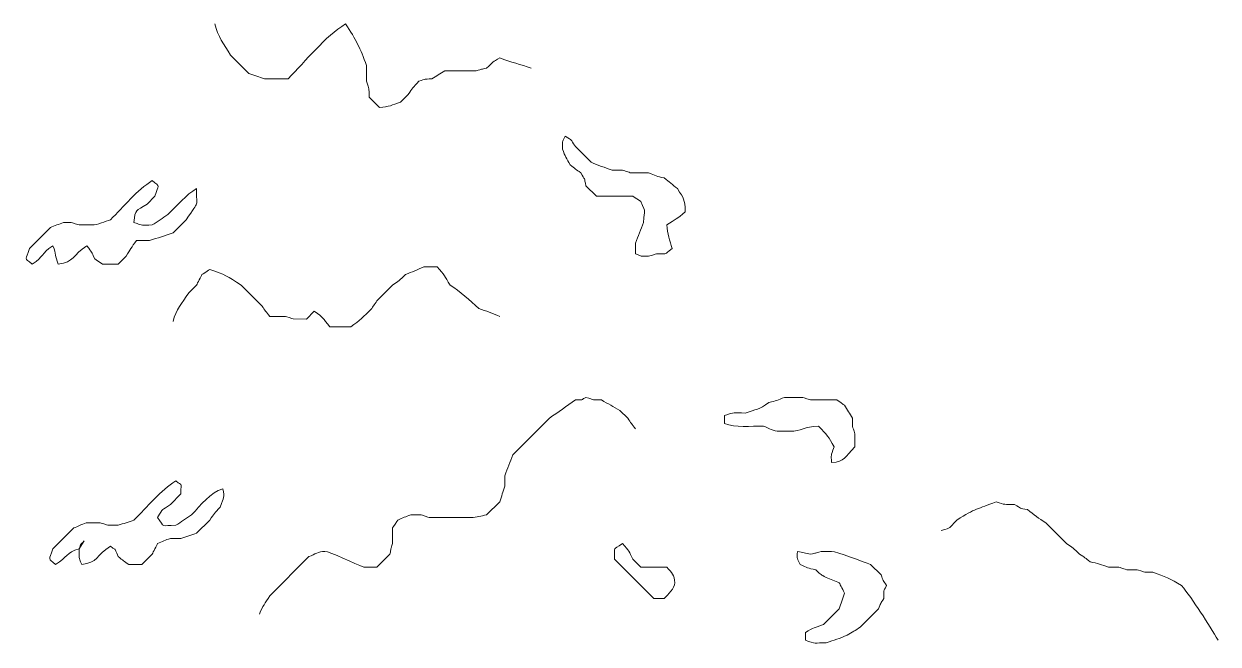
# Model space of a CAD drawing. Header units: millimetres. Extents: x -6423 to -1759, y 6 to 2012.
# Drawn here: x -6400.9 to -6220.2, y 785.6 to 879.4 of the extents above; entities that cross this region are included whole.
import ezdxf

# ---------------------------------------------------------------- set-up
doc = ezdxf.new("R2010")
doc.units = ezdxf.units.MM
doc.header["$MEASUREMENT"] = 0
doc.layers.add('layer 1', color=7, linetype='Continuous')

msp = doc.modelspace()

# ---------------------------------------------------------------- linework, layer by layer
at = {"layer": 'layer 1', "color": 177, "lineweight": 9}
for points, knots in [([(-6371.9832, 879.4456), (-6371.5748, 877.506), (-6370.6209, 876.3875), (-6369.6113, 874.7016), (-6369.6113, 874.7016), (-6369.6113, 874.7016), (-6366.844, 871.9349), (-6366.844, 871.9349), (-6366.844, 871.9349), (-6366.0527, 871.6607), (-6365.2638, 871.4178), (-6364.4723, 871.1441), (-6364.4723, 871.1441), (-6364.4723, 871.1441), (-6360.9143, 871.1441), (-6360.9143, 871.1441), (-6360.9143, 871.1441), (-6358.2108, 873.8476), (-6355.3603, 877.5224), (-6352.2176, 879.4453), (-6352.2176, 879.4453), (-6350.6506, 877.0491), (-6349.9764, 875.7819), (-6349.0551, 873.1212), (-6349.0551, 873.1212), (-6349.0551, 873.1212), (-6349.0551, 870.7492), (-6349.0551, 870.7492), (-6349.0551, 870.7492), (-6348.6024, 869.3528), (-6348.6933, 869.931), (-6348.6598, 868.3772), (-6348.6598, 868.3772), (-6348.6598, 868.3772), (-6347.0786, 866.7954), (-6347.0786, 866.7954), (-6347.0786, 866.7954), (-6345.6184, 866.9075), (-6345.2089, 867.139), (-6343.9161, 867.5861), (-6343.9161, 867.5861), (-6343.9161, 867.5861), (-6342.7306, 868.7716), (-6342.7306, 868.7716), (-6342.7306, 868.7716), (-6342.0865, 869.7356), (-6342.0042, 869.8231), (-6341.1489, 870.7492), (-6341.1489, 870.7492), (-6339.9884, 871.1333), (-6340.4217, 871.0479), (-6339.1724, 871.1436), (-6339.1724, 871.1436), (-6338.486, 871.5486), (-6337.8796, 871.9204), (-6337.1956, 872.3299), (-6337.1956, 872.3299), (-6337.1956, 872.3299), (-6332.4516, 872.3296), (-6332.4516, 872.3296), (-6332.4516, 872.3296), (-6331.4805, 872.6795), (-6331.7748, 872.5503), (-6330.8709, 872.7256), (-6330.8709, 872.7256), (-6329.8666, 873.7295), (-6329.9855, 873.639), (-6328.8936, 874.3066), (-6328.8936, 874.3066), (-6327.1914, 873.624), (-6325.7024, 873.3276), (-6324.1499, 872.7251)], [0, 0, 0, 0, 0.05263158, 0.05263158, 0.05263158, 0.05263158, 0.10526316, 0.10526316, 0.10526316, 0.10526316, 0.15789474, 0.15789474, 0.15789474, 0.15789474, 0.21052632, 0.21052632, 0.21052632, 0.21052632, 0.26315789, 0.26315789, 0.26315789, 0.26315789, 0.31578947, 0.31578947, 0.31578947, 0.31578947, 0.36842105, 0.36842105, 0.36842105, 0.36842105, 0.42105263, 0.42105263, 0.42105263, 0.42105263, 0.47368421, 0.47368421, 0.47368421, 0.47368421, 0.52631579, 0.52631579, 0.52631579, 0.52631579, 0.57894737, 0.57894737, 0.57894737, 0.57894737, 0.63157895, 0.63157895, 0.63157895, 0.63157895, 0.68421053, 0.68421053, 0.68421053, 0.68421053, 0.73684211, 0.73684211, 0.73684211, 0.73684211, 0.78947368, 0.78947368, 0.78947368, 0.78947368, 0.84210526, 0.84210526, 0.84210526, 0.84210526, 0.89473684, 0.89473684, 0.89473684, 0.89473684, 1, 1, 1, 1]), ([(-6302.0128, 854.541), (-6302.7447, 855.1316), (-6303.2583, 855.5289), (-6303.989, 856.1217), (-6303.989, 856.1217), (-6305.1702, 856.3706), (-6305.281, 856.4795), (-6306.3615, 856.9127), (-6306.3615, 856.9127), (-6306.3615, 856.9127), (-6309.1287, 856.9124), (-6309.1287, 856.9124), (-6309.1287, 856.9124), (-6309.1522, 856.924), (-6310.248, 857.2842), (-6310.3142, 857.3082), (-6310.3142, 857.3082), (-6310.3142, 857.3082), (-6311.8957, 857.3079), (-6311.8957, 857.3079), (-6311.8957, 857.3079), (-6313.0227, 857.6982), (-6313.9561, 858.052), (-6315.0579, 858.4942), (-6315.0579, 858.4942), (-6315.0579, 858.4942), (-6317.4299, 860.8662), (-6317.4299, 860.8662), (-6317.4299, 860.8662), (-6318.3436, 862.2325), (-6317.6849, 861.5678), (-6319.0115, 862.4477), (-6319.0115, 862.4477), (-6319.5124, 861.1844), (-6319.3716, 862.0696), (-6319.4064, 860.4702), (-6319.4064, 860.4702), (-6318.9809, 859.4094), (-6318.8148, 859.0904), (-6318.2204, 858.0989), (-6318.2204, 858.0989), (-6317.5098, 857.5365), (-6317.3619, 857.3963), (-6316.6395, 856.9124), (-6316.6395, 856.9124), (-6315.9381, 855.7235), (-6316.124, 856.2408), (-6315.8484, 854.9359), (-6315.8484, 854.9359), (-6315.8484, 854.9359), (-6314.2675, 853.3552), (-6314.2675, 853.3552), (-6314.2675, 853.3552), (-6314.2675, 853.3552), (-6308.7332, 853.3544), (-6308.7332, 853.3544), (-6308.7332, 853.3544), (-6308.6866, 853.3296), (-6307.6147, 852.6074), (-6307.547, 852.5639), (-6307.547, 852.5639), (-6306.6415, 850.5207), (-6307.0333, 851.5564), (-6307.1523, 849.4017), (-6307.1523, 849.4017), (-6307.5417, 848.2748), (-6307.8958, 847.3416), (-6308.3377, 846.2387), (-6308.3377, 846.2387), (-6308.3377, 846.2387), (-6308.3377, 844.658), (-6308.3377, 844.658), (-6308.3377, 844.658), (-6307.0758, 844.157), (-6307.9607, 844.2978), (-6306.3612, 844.263), (-6306.3612, 844.263), (-6306.337, 844.2738), (-6305.2412, 844.6343), (-6305.175, 844.6582), (-6305.175, 844.6582), (-6303.0524, 844.7047), (-6304.3244, 844.365), (-6302.8032, 845.449), (-6302.8032, 845.449), (-6303.1848, 846.6226), (-6303.4938, 847.7037), (-6303.5943, 849.0065), (-6303.5943, 849.0065), (-6302.3764, 849.9006), (-6302.0468, 849.8832), (-6300.8268, 850.9827), (-6300.8268, 850.9827), (-6300.8729, 853.0789), (-6301.0016, 852.8273), (-6302.0128, 854.541)], [0, 0, 0, 0, 0.04, 0.04, 0.04, 0.04, 0.08, 0.08, 0.08, 0.08, 0.12, 0.12, 0.12, 0.12, 0.16, 0.16, 0.16, 0.16, 0.2, 0.2, 0.2, 0.2, 0.24, 0.24, 0.24, 0.24, 0.28, 0.28, 0.28, 0.28, 0.32, 0.32, 0.32, 0.32, 0.36, 0.36, 0.36, 0.36, 0.4, 0.4, 0.4, 0.4, 0.44, 0.44, 0.44, 0.44, 0.48, 0.48, 0.48, 0.48, 0.52, 0.52, 0.52, 0.52, 0.56, 0.56, 0.56, 0.56, 0.6, 0.6, 0.6, 0.6, 0.64, 0.64, 0.64, 0.64, 0.68, 0.68, 0.68, 0.68, 0.72, 0.72, 0.72, 0.72, 0.76, 0.76, 0.76, 0.76, 0.8, 0.8, 0.8, 0.8, 0.84, 0.84, 0.84, 0.84, 0.88, 0.88, 0.88, 0.88, 0.92, 0.92, 0.92, 0.92, 1, 1, 1, 1]), ([(-6374.751, 854.5407), (-6376.3776, 853.5451), (-6377.6591, 852.0279), (-6379.099, 850.5874), (-6379.099, 850.5874), (-6379.9, 850.0643), (-6380.6702, 849.5306), (-6381.4707, 849.0065), (-6381.4707, 849.0065), (-6383.1411, 849.0065), (-6382.7875, 848.8388), (-6384.2382, 849.402), (-6384.2382, 849.402), (-6384.0344, 851.4668), (-6383.9809, 851.0069), (-6382.2612, 852.1687), (-6382.2612, 852.1687), (-6382.2612, 852.1687), (-6381.0755, 853.3552), (-6381.0755, 853.3552), (-6381.0755, 853.3552), (-6380.4727, 855.2152), (-6380.2307, 854.6615), (-6381.4707, 855.727), (-6381.4707, 855.727), (-6383.7473, 854.334), (-6385.8134, 851.779), (-6387.7962, 849.7972), (-6387.7962, 849.7972), (-6388.5274, 849.5436), (-6389.807, 849.0067), (-6390.5635, 849.0067), (-6390.5635, 849.0067), (-6390.5635, 849.0067), (-6392.5402, 849.0065), (-6392.5402, 849.0065), (-6392.5402, 849.0065), (-6392.5637, 849.017), (-6393.6592, 849.3782), (-6393.7257, 849.4017), (-6393.7257, 849.4017), (-6393.7257, 849.4017), (-6394.9114, 849.402), (-6394.9114, 849.402), (-6394.9114, 849.402), (-6395.5603, 849.1354), (-6396.2366, 848.8728), (-6396.8887, 848.6107), (-6396.8887, 848.6107), (-6396.8887, 848.6107), (-6400.0504, 845.4485), (-6400.0504, 845.4485), (-6400.0504, 845.4485), (-6400.6539, 843.5888), (-6400.8955, 844.1414), (-6399.6554, 843.0765), (-6399.6554, 843.0765), (-6397.7243, 844.2844), (-6398.4246, 844.6356), (-6396.4927, 845.8437), (-6396.4927, 845.8437), (-6395.9608, 844.4726), (-6396.2348, 844.4489), (-6395.7019, 843.0765), (-6395.7019, 843.0765), (-6393.2824, 843.3154), (-6393.5242, 844.5156), (-6391.3537, 845.8442), (-6391.3537, 845.8442), (-6390.5255, 844.7065), (-6390.7522, 845.0675), (-6390.1677, 843.8675), (-6390.1677, 843.8675), (-6390.121, 843.8419), (-6389.0492, 843.1197), (-6388.9819, 843.0765), (-6388.9819, 843.0765), (-6388.9819, 843.0765), (-6386.6099, 843.077), (-6386.6099, 843.077), (-6386.6099, 843.077), (-6386.6099, 843.077), (-6385.4242, 844.2625), (-6385.4242, 844.2625), (-6385.4242, 844.2625), (-6384.7951, 845.3132), (-6384.6485, 845.6133), (-6383.8427, 846.6347), (-6383.8427, 846.6347), (-6383.8427, 846.6347), (-6381.8662, 846.6345), (-6381.8662, 846.6345), (-6381.8662, 846.6345), (-6380.6836, 847.044), (-6379.4908, 847.4118), (-6378.3085, 847.8202), (-6378.3085, 847.8202), (-6378.3085, 847.8202), (-6376.3317, 849.7972), (-6376.3317, 849.7972), (-6376.3317, 849.7972), (-6374.1857, 853.0786), (-6374.8626, 851.3972), (-6374.751, 854.5407)], [0, 0, 0, 0, 0.03703704, 0.03703704, 0.03703704, 0.03703704, 0.07407407, 0.07407407, 0.07407407, 0.07407407, 0.11111111, 0.11111111, 0.11111111, 0.11111111, 0.14814815, 0.14814815, 0.14814815, 0.14814815, 0.18518519, 0.18518519, 0.18518519, 0.18518519, 0.22222222, 0.22222222, 0.22222222, 0.22222222, 0.25925926, 0.25925926, 0.25925926, 0.25925926, 0.2962963, 0.2962963, 0.2962963, 0.2962963, 0.33333333, 0.33333333, 0.33333333, 0.33333333, 0.37037037, 0.37037037, 0.37037037, 0.37037037, 0.40740741, 0.40740741, 0.40740741, 0.40740741, 0.44444444, 0.44444444, 0.44444444, 0.44444444, 0.48148148, 0.48148148, 0.48148148, 0.48148148, 0.51851852, 0.51851852, 0.51851852, 0.51851852, 0.55555556, 0.55555556, 0.55555556, 0.55555556, 0.59259259, 0.59259259, 0.59259259, 0.59259259, 0.62962963, 0.62962963, 0.62962963, 0.62962963, 0.66666667, 0.66666667, 0.66666667, 0.66666667, 0.7037037, 0.7037037, 0.7037037, 0.7037037, 0.74074074, 0.74074074, 0.74074074, 0.74074074, 0.77777778, 0.77777778, 0.77777778, 0.77777778, 0.81481481, 0.81481481, 0.81481481, 0.81481481, 0.85185185, 0.85185185, 0.85185185, 0.85185185, 0.88888889, 0.88888889, 0.88888889, 0.88888889, 0.92592593, 0.92592593, 0.92592593, 0.92592593, 1, 1, 1, 1]), ([(-6378.3085, 834.38), (-6377.9093, 836.2743), (-6376.9899, 837.1172), (-6375.9365, 838.7288), (-6375.9365, 838.7288), (-6375.9365, 838.7288), (-6374.7505, 839.9148), (-6374.7505, 839.9148), (-6374.7505, 839.9148), (-6374.6463, 840.156), (-6374.0802, 841.2426), (-6373.9597, 841.495), (-6373.9597, 841.495), (-6373.9136, 841.5213), (-6372.8407, 842.243), (-6372.7737, 842.2868), (-6372.7737, 842.2868), (-6370.4719, 841.4889), (-6370.1112, 841.2745), (-6368.03, 839.9148), (-6368.03, 839.9148), (-6368.03, 839.9148), (-6364.8678, 836.7518), (-6364.8678, 836.7518), (-6364.8678, 836.7518), (-6364.3887, 836.0037), (-6364.2603, 835.8867), (-6363.6818, 835.171), (-6363.6818, 835.171), (-6363.6818, 835.171), (-6361.3098, 835.1703), (-6361.3098, 835.1703), (-6361.3098, 835.1703), (-6361.2861, 835.1597), (-6360.1902, 834.7987), (-6360.1238, 834.7753), (-6360.1238, 834.7753), (-6360.1238, 834.7753), (-6358.1476, 834.775), (-6358.1476, 834.775), (-6358.1476, 834.775), (-6358.1476, 834.775), (-6356.9616, 835.9613), (-6356.9616, 835.9613), (-6356.9616, 835.9613), (-6355.4404, 834.9097), (-6355.7484, 835.0179), (-6354.5896, 833.5893), (-6354.5896, 833.5893), (-6354.5896, 833.5893), (-6351.4266, 833.5893), (-6351.4266, 833.5893), (-6351.4266, 833.5893), (-6350.0544, 834.5166), (-6349.5041, 835.1167), (-6348.2643, 836.3565), (-6348.2643, 836.3565), (-6348.2395, 836.4027), (-6347.5176, 837.4755), (-6347.4738, 837.5423), (-6347.4738, 837.5423), (-6347.4738, 837.5423), (-6345.1018, 839.9148), (-6345.1018, 839.9148), (-6345.1018, 839.9148), (-6344.1386, 840.5584), (-6344.0511, 840.6409), (-6343.1251, 841.4955), (-6343.1251, 841.4955), (-6342.1595, 841.8834), (-6341.3242, 842.2942), (-6340.3589, 842.681), (-6340.3589, 842.681), (-6340.3589, 842.681), (-6338.3814, 842.6815), (-6338.3814, 842.6815), (-6338.3814, 842.6815), (-6337.1946, 841.395), (-6337.2194, 841.2743), (-6336.4051, 839.9142), (-6336.4051, 839.9142), (-6334.9491, 838.9305), (-6333.3832, 837.6543), (-6332.0569, 836.3565), (-6332.0569, 836.3565), (-6330.8714, 835.9462), (-6330.0477, 835.7063), (-6328.8936, 835.1703)], [0, 0, 0, 0, 0.04347826, 0.04347826, 0.04347826, 0.04347826, 0.08695652, 0.08695652, 0.08695652, 0.08695652, 0.13043478, 0.13043478, 0.13043478, 0.13043478, 0.17391304, 0.17391304, 0.17391304, 0.17391304, 0.2173913, 0.2173913, 0.2173913, 0.2173913, 0.26086957, 0.26086957, 0.26086957, 0.26086957, 0.30434783, 0.30434783, 0.30434783, 0.30434783, 0.34782609, 0.34782609, 0.34782609, 0.34782609, 0.39130435, 0.39130435, 0.39130435, 0.39130435, 0.43478261, 0.43478261, 0.43478261, 0.43478261, 0.47826087, 0.47826087, 0.47826087, 0.47826087, 0.52173913, 0.52173913, 0.52173913, 0.52173913, 0.56521739, 0.56521739, 0.56521739, 0.56521739, 0.60869565, 0.60869565, 0.60869565, 0.60869565, 0.65217391, 0.65217391, 0.65217391, 0.65217391, 0.69565217, 0.69565217, 0.69565217, 0.69565217, 0.73913043, 0.73913043, 0.73913043, 0.73913043, 0.7826087, 0.7826087, 0.7826087, 0.7826087, 0.82608696, 0.82608696, 0.82608696, 0.82608696, 0.86956522, 0.86956522, 0.86956522, 0.86956522, 0.91304348, 0.91304348, 0.91304348, 0.91304348, 1, 1, 1, 1]), ([(-6365.2633, 790.1047), (-6364.7191, 791.3909), (-6364.4446, 791.7065), (-6363.6818, 792.8719), (-6363.6818, 792.8719), (-6363.6818, 792.8719), (-6357.7518, 798.8016), (-6357.7518, 798.8016), (-6357.7518, 798.8016), (-6356.8822, 799.1502), (-6356.2995, 799.5924), (-6355.3801, 799.5921), (-6355.3801, 799.5921), (-6354.6418, 799.5924), (-6350.7141, 797.6578), (-6349.4503, 797.2207), (-6349.4503, 797.2207), (-6349.4503, 797.2207), (-6347.4738, 797.2201), (-6347.4738, 797.2201), (-6347.4738, 797.2201), (-6347.4738, 797.2201), (-6345.4971, 799.1972), (-6345.4971, 799.1972), (-6345.4971, 799.1972), (-6345.3191, 800.0464), (-6345.4008, 799.8772), (-6345.1018, 800.7787), (-6345.1018, 800.7787), (-6345.1018, 800.7787), (-6345.1018, 803.1499), (-6345.1018, 803.1499), (-6345.1018, 803.1499), (-6345.0768, 803.196), (-6344.3549, 804.2692), (-6344.3111, 804.3359), (-6344.3111, 804.3359), (-6343.509, 804.7179), (-6343.1807, 804.8334), (-6342.3346, 805.1266), (-6342.3346, 805.1266), (-6342.3346, 805.1266), (-6340.7531, 805.1264), (-6340.7531, 805.1264), (-6340.7531, 805.1264), (-6340.7294, 805.1161), (-6339.6338, 804.7551), (-6339.5674, 804.7314), (-6339.5674, 804.7314), (-6339.5674, 804.7314), (-6337.1956, 804.7311), (-6337.1956, 804.7311), (-6337.1956, 804.7311), (-6337.1956, 804.7311), (-6333.2424, 804.7311), (-6333.2424, 804.7311), (-6333.2424, 804.7311), (-6332.2942, 804.7311), (-6331.7468, 804.961), (-6330.8709, 805.1266), (-6330.8709, 805.1266), (-6330.8709, 805.1266), (-6328.8936, 807.1031), (-6328.8936, 807.1031), (-6328.8936, 807.1031), (-6328.6205, 807.8947), (-6328.3776, 808.6838), (-6328.1034, 809.4751), (-6328.1034, 809.4751), (-6328.1034, 809.4751), (-6328.1034, 811.0566), (-6328.1034, 811.0566), (-6328.1034, 811.0566), (-6327.7134, 812.1836), (-6327.3598, 813.1167), (-6326.9179, 814.2183), (-6326.9179, 814.2183), (-6326.9179, 814.2183), (-6321.3832, 819.7536), (-6321.3832, 819.7536), (-6321.3832, 819.7536), (-6320.0414, 820.6601), (-6318.7881, 821.6323), (-6317.4302, 822.5206), (-6317.4302, 822.5206), (-6315.903, 822.5206), (-6316.654, 822.5957), (-6315.849, 822.9156), (-6315.849, 822.9156), (-6314.4528, 822.4636), (-6315.0313, 822.5546), (-6313.4764, 822.52), (-6313.4764, 822.52), (-6312.5098, 821.941), (-6311.6766, 821.5183), (-6310.71, 820.9396), (-6310.71, 820.9396), (-6310.71, 820.9396), (-6309.5245, 819.7531), (-6309.5245, 819.7531), (-6309.5245, 819.7531), (-6309.0446, 819.005), (-6308.9157, 818.888), (-6308.3377, 818.1716)], [0, 0, 0, 0, 0.03703704, 0.03703704, 0.03703704, 0.03703704, 0.07407407, 0.07407407, 0.07407407, 0.07407407, 0.11111111, 0.11111111, 0.11111111, 0.11111111, 0.14814815, 0.14814815, 0.14814815, 0.14814815, 0.18518519, 0.18518519, 0.18518519, 0.18518519, 0.22222222, 0.22222222, 0.22222222, 0.22222222, 0.25925926, 0.25925926, 0.25925926, 0.25925926, 0.2962963, 0.2962963, 0.2962963, 0.2962963, 0.33333333, 0.33333333, 0.33333333, 0.33333333, 0.37037037, 0.37037037, 0.37037037, 0.37037037, 0.40740741, 0.40740741, 0.40740741, 0.40740741, 0.44444444, 0.44444444, 0.44444444, 0.44444444, 0.48148148, 0.48148148, 0.48148148, 0.48148148, 0.51851852, 0.51851852, 0.51851852, 0.51851852, 0.55555556, 0.55555556, 0.55555556, 0.55555556, 0.59259259, 0.59259259, 0.59259259, 0.59259259, 0.62962963, 0.62962963, 0.62962963, 0.62962963, 0.66666667, 0.66666667, 0.66666667, 0.66666667, 0.7037037, 0.7037037, 0.7037037, 0.7037037, 0.74074074, 0.74074074, 0.74074074, 0.74074074, 0.77777778, 0.77777778, 0.77777778, 0.77777778, 0.81481481, 0.81481481, 0.81481481, 0.81481481, 0.85185185, 0.85185185, 0.85185185, 0.85185185, 0.88888889, 0.88888889, 0.88888889, 0.88888889, 0.92592593, 0.92592593, 0.92592593, 0.92592593, 1, 1, 1, 1]), ([(-6275.5266, 819.7531), (-6275.9311, 820.4389), (-6276.3031, 821.0458), (-6276.7123, 821.7301), (-6276.7123, 821.7301), (-6276.7595, 821.7549), (-6277.8308, 822.4771), (-6277.8986, 822.5206), (-6277.8986, 822.5206), (-6277.8986, 822.5206), (-6281.8521, 822.5206), (-6281.8521, 822.5206), (-6281.8521, 822.5206), (-6281.8756, 822.5314), (-6282.9716, 822.8921), (-6283.0376, 822.9156), (-6283.0376, 822.9156), (-6283.0376, 822.9156), (-6285.8048, 822.9158), (-6285.8048, 822.9158), (-6285.8048, 822.9158), (-6286.8848, 822.4823), (-6286.9961, 822.374), (-6288.1768, 822.1253), (-6288.1768, 822.1253), (-6289.6953, 821.01), (-6290.0576, 821.1239), (-6291.7348, 820.5438), (-6291.7348, 820.5438), (-6293.4463, 820.5436), (-6293.3835, 820.736), (-6294.897, 820.1483), (-6294.897, 820.1483), (-6294.897, 820.1483), (-6294.897, 818.9628), (-6294.897, 818.9628), (-6294.897, 818.9628), (-6293.1919, 818.301), (-6290.9311, 818.5671), (-6288.967, 818.5676), (-6288.967, 818.5676), (-6288.0974, 818.2182), (-6287.5147, 817.7766), (-6286.5956, 817.7763), (-6286.5956, 817.7763), (-6286.5956, 817.7763), (-6285.0141, 817.7766), (-6285.0141, 817.7766), (-6285.0141, 817.7766), (-6283.2208, 817.7763), (-6282.8306, 818.5201), (-6280.6664, 818.5676), (-6280.6664, 818.5676), (-6279.2887, 817.1591), (-6279.1531, 817.0109), (-6278.2944, 815.4043), (-6278.2944, 815.4043), (-6278.8201, 813.8853), (-6278.745, 814.3459), (-6278.6891, 813.0326), (-6278.6891, 813.0326), (-6276.6005, 813.2393), (-6276.7152, 813.821), (-6275.1321, 815.4043), (-6275.1321, 815.4043), (-6275.1321, 815.4043), (-6275.1313, 817.3813), (-6275.1313, 817.3813), (-6275.1313, 817.3813), (-6275.5553, 818.6884), (-6275.5266, 818.2609), (-6275.5266, 819.7531)], [0, 0, 0, 0, 0.05263158, 0.05263158, 0.05263158, 0.05263158, 0.10526316, 0.10526316, 0.10526316, 0.10526316, 0.15789474, 0.15789474, 0.15789474, 0.15789474, 0.21052632, 0.21052632, 0.21052632, 0.21052632, 0.26315789, 0.26315789, 0.26315789, 0.26315789, 0.31578947, 0.31578947, 0.31578947, 0.31578947, 0.36842105, 0.36842105, 0.36842105, 0.36842105, 0.42105263, 0.42105263, 0.42105263, 0.42105263, 0.47368421, 0.47368421, 0.47368421, 0.47368421, 0.52631579, 0.52631579, 0.52631579, 0.52631579, 0.57894737, 0.57894737, 0.57894737, 0.57894737, 0.63157895, 0.63157895, 0.63157895, 0.63157895, 0.68421053, 0.68421053, 0.68421053, 0.68421053, 0.73684211, 0.73684211, 0.73684211, 0.73684211, 0.78947368, 0.78947368, 0.78947368, 0.78947368, 0.84210526, 0.84210526, 0.84210526, 0.84210526, 0.89473684, 0.89473684, 0.89473684, 0.89473684, 1, 1, 1, 1]), ([(-6391.7492, 801.1731), (-6391.7492, 801.1731), (-6392.5397, 799.9871), (-6392.5397, 799.9871), (-6392.5397, 799.9871), (-6394.5148, 799.4197), (-6394.2942, 798.7189), (-6396.0977, 797.6154), (-6396.0977, 797.6154), (-6397.3377, 798.6804), (-6397.0959, 798.1277), (-6396.4927, 799.9871), (-6396.4927, 799.9871), (-6396.4927, 799.9871), (-6393.3304, 803.1499), (-6393.3304, 803.1499), (-6393.3304, 803.1499), (-6392.9523, 803.3049), (-6391.5936, 803.9404), (-6391.3537, 803.9409), (-6391.3537, 803.9409), (-6391.3537, 803.9409), (-6389.3769, 803.9404), (-6389.3769, 803.9404), (-6389.3769, 803.9404), (-6389.3532, 803.9298), (-6388.2574, 803.5694), (-6388.1909, 803.5449), (-6388.1909, 803.5449), (-6388.1909, 803.5449), (-6386.6099, 803.5456), (-6386.6099, 803.5456), (-6386.6099, 803.5456), (-6385.8184, 803.8188), (-6385.0295, 804.0617), (-6384.2382, 804.3364), (-6384.2382, 804.3364), (-6382.2554, 806.3179), (-6380.1898, 808.8729), (-6377.9132, 810.2656), (-6377.9132, 810.2656), (-6376.8156, 809.3232), (-6377.1697, 810.4602), (-6377.1225, 808.2894), (-6377.1225, 808.2894), (-6377.1225, 808.2894), (-6378.7032, 806.7079), (-6378.7032, 806.7079), (-6378.7032, 806.7079), (-6380.1384, 805.7378), (-6379.7352, 806.242), (-6380.6805, 804.7311), (-6380.6805, 804.7311), (-6379.5686, 803.094), (-6380.1537, 803.5456), (-6377.9132, 803.5449), (-6377.9132, 803.5449), (-6377.1122, 804.0693), (-6376.3423, 804.603), (-6375.541, 805.1266), (-6375.541, 805.1266), (-6374.0905, 806.5774), (-6372.6564, 808.5457), (-6370.7975, 809.0799), (-6370.7975, 809.0799), (-6370.5093, 807.6331), (-6370.6298, 807.9405), (-6371.1928, 806.3121), (-6371.1928, 806.3121), (-6372.0484, 805.3837), (-6372.1262, 805.2943), (-6372.7737, 804.3364), (-6372.7737, 804.3364), (-6372.7737, 804.3364), (-6374.751, 802.3591), (-6374.751, 802.3591), (-6374.751, 802.3591), (-6375.542, 802.0857), (-6376.3307, 801.8431), (-6377.1225, 801.5684), (-6377.1225, 801.5684), (-6377.1225, 801.5684), (-6378.7032, 801.5689), (-6378.7032, 801.5689), (-6378.7032, 801.5689), (-6379.5364, 801.2926), (-6379.9005, 801.141), (-6380.6805, 800.7779), (-6380.6805, 800.7779), (-6380.7844, 800.5358), (-6381.3505, 799.4503), (-6381.4707, 799.1969), (-6381.4707, 799.1969), (-6381.4707, 799.1969), (-6383.052, 797.6157), (-6383.052, 797.6157), (-6383.052, 797.6157), (-6383.052, 797.6157), (-6385.0284, 797.6154), (-6385.0284, 797.6154), (-6385.0284, 797.6154), (-6385.7765, 798.0942), (-6385.8938, 798.2237), (-6386.6099, 798.8016), (-6386.6099, 798.8016), (-6387.4268, 800.5197), (-6386.6453, 799.4239), (-6387.7962, 800.3826), (-6387.7962, 800.3826), (-6389.967, 799.055), (-6389.7247, 797.854), (-6392.1442, 797.6154), (-6392.1442, 797.6154), (-6392.6697, 798.9686), (-6392.5397, 798.3624), (-6392.5397, 799.9871), (-6392.5397, 799.9871), (-6392.2428, 800.7729), (-6392.5181, 800.404), (-6391.7492, 801.1731)], [0, 0, 0, 0, 0.03225806, 0.03225806, 0.03225806, 0.03225806, 0.06451613, 0.06451613, 0.06451613, 0.06451613, 0.09677419, 0.09677419, 0.09677419, 0.09677419, 0.12903226, 0.12903226, 0.12903226, 0.12903226, 0.16129032, 0.16129032, 0.16129032, 0.16129032, 0.19354839, 0.19354839, 0.19354839, 0.19354839, 0.22580645, 0.22580645, 0.22580645, 0.22580645, 0.25806452, 0.25806452, 0.25806452, 0.25806452, 0.29032258, 0.29032258, 0.29032258, 0.29032258, 0.32258065, 0.32258065, 0.32258065, 0.32258065, 0.35483871, 0.35483871, 0.35483871, 0.35483871, 0.38709677, 0.38709677, 0.38709677, 0.38709677, 0.41935484, 0.41935484, 0.41935484, 0.41935484, 0.4516129, 0.4516129, 0.4516129, 0.4516129, 0.48387097, 0.48387097, 0.48387097, 0.48387097, 0.51612903, 0.51612903, 0.51612903, 0.51612903, 0.5483871, 0.5483871, 0.5483871, 0.5483871, 0.58064516, 0.58064516, 0.58064516, 0.58064516, 0.61290323, 0.61290323, 0.61290323, 0.61290323, 0.64516129, 0.64516129, 0.64516129, 0.64516129, 0.67741935, 0.67741935, 0.67741935, 0.67741935, 0.70967742, 0.70967742, 0.70967742, 0.70967742, 0.74193548, 0.74193548, 0.74193548, 0.74193548, 0.77419355, 0.77419355, 0.77419355, 0.77419355, 0.80645161, 0.80645161, 0.80645161, 0.80645161, 0.83870968, 0.83870968, 0.83870968, 0.83870968, 0.87096774, 0.87096774, 0.87096774, 0.87096774, 0.90322581, 0.90322581, 0.90322581, 0.90322581, 0.93548387, 0.93548387, 0.93548387, 0.93548387, 1, 1, 1, 1]), ([(-6262.0862, 802.7544), (-6260.3963, 803.2411), (-6261.1201, 802.9603), (-6259.7142, 804.3359), (-6259.7142, 804.3359), (-6256.9234, 806.1605), (-6256.5583, 805.9662), (-6253.7847, 807.1031), (-6253.7847, 807.1031), (-6252.3195, 806.6285), (-6252.6538, 806.7081), (-6251.0177, 806.7081), (-6251.0177, 806.7081), (-6249.8283, 806.0065), (-6250.3459, 806.1919), (-6249.0404, 805.9169), (-6249.0404, 805.9169), (-6248.0416, 805.1068), (-6247.3063, 804.6154), (-6246.2732, 803.9409), (-6246.2732, 803.9409), (-6246.2732, 803.9409), (-6243.111, 800.7779), (-6243.111, 800.7779), (-6243.111, 800.7779), (-6242.1475, 800.1337), (-6242.0605, 800.0515), (-6241.1342, 799.1972), (-6241.1342, 799.1972), (-6240.3862, 798.7183), (-6240.2694, 798.5891), (-6239.5532, 798.0106), (-6239.5532, 798.0106), (-6238.4321, 797.7986), (-6237.8246, 797.5793), (-6236.7857, 797.2201), (-6236.7857, 797.2201), (-6236.7857, 797.2201), (-6235.2055, 797.2207), (-6235.2055, 797.2207), (-6235.2055, 797.2207), (-6235.181, 797.2093), (-6234.0849, 796.8486), (-6234.019, 796.8252), (-6234.019, 796.8252), (-6234.019, 796.8252), (-6232.4375, 796.8249), (-6232.4375, 796.8249), (-6232.4375, 796.8249), (-6232.4138, 796.8146), (-6231.3182, 796.4536), (-6231.2515, 796.4299), (-6231.2515, 796.4299), (-6231.2515, 796.4299), (-6230.0658, 796.4299), (-6230.0658, 796.4299), (-6230.0658, 796.4299), (-6228.2298, 795.7942), (-6227.4214, 795.4733), (-6225.7173, 794.4526), (-6225.7173, 794.4526), (-6224.0213, 792.3625), (-6221.5605, 788.4852), (-6220.1828, 786.1512)], [0, 0, 0, 0, 0.05882353, 0.05882353, 0.05882353, 0.05882353, 0.11764706, 0.11764706, 0.11764706, 0.11764706, 0.17647059, 0.17647059, 0.17647059, 0.17647059, 0.23529412, 0.23529412, 0.23529412, 0.23529412, 0.29411765, 0.29411765, 0.29411765, 0.29411765, 0.35294118, 0.35294118, 0.35294118, 0.35294118, 0.41176471, 0.41176471, 0.41176471, 0.41176471, 0.47058824, 0.47058824, 0.47058824, 0.47058824, 0.52941176, 0.52941176, 0.52941176, 0.52941176, 0.58823529, 0.58823529, 0.58823529, 0.58823529, 0.64705882, 0.64705882, 0.64705882, 0.64705882, 0.70588235, 0.70588235, 0.70588235, 0.70588235, 0.76470588, 0.76470588, 0.76470588, 0.76470588, 0.82352941, 0.82352941, 0.82352941, 0.82352941, 0.88235294, 0.88235294, 0.88235294, 0.88235294, 1, 1, 1, 1]), ([(-6303.5943, 797.2201), (-6303.5943, 797.2201), (-6307.547, 797.2201), (-6307.547, 797.2201), (-6307.547, 797.2201), (-6307.547, 797.2201), (-6308.7327, 798.4067), (-6308.7327, 798.4067), (-6308.7327, 798.4067), (-6309.3363, 799.6449), (-6309.2777, 799.6275), (-6310.3142, 800.7779), (-6310.3142, 800.7779), (-6311.9073, 799.5842), (-6311.4522, 800.6215), (-6311.5, 798.4067), (-6311.5, 798.4067), (-6311.5, 798.4067), (-6305.5705, 792.4764), (-6305.5705, 792.4764), (-6305.5705, 792.4764), (-6305.5705, 792.4764), (-6303.989, 792.4772), (-6303.989, 792.4772), (-6303.989, 792.4772), (-6303.4018, 793.1127), (-6302.4088, 793.9735), (-6302.408, 794.8484), (-6302.408, 794.8484), (-6302.408, 796.0336), (-6302.9111, 796.3347), (-6303.5943, 797.2201)], [0, 0, 0, 0, 0.11111111, 0.11111111, 0.11111111, 0.11111111, 0.22222222, 0.22222222, 0.22222222, 0.22222222, 0.33333333, 0.33333333, 0.33333333, 0.33333333, 0.44444444, 0.44444444, 0.44444444, 0.44444444, 0.55555556, 0.55555556, 0.55555556, 0.55555556, 0.66666667, 0.66666667, 0.66666667, 0.66666667, 0.77777778, 0.77777778, 0.77777778, 0.77777778, 1, 1, 1, 1]), ([(-6270.3876, 794.4534), (-6270.8372, 795.1551), (-6270.9123, 795.2231), (-6271.1781, 796.0347), (-6271.1781, 796.0347), (-6271.1781, 796.0347), (-6272.7596, 797.6154), (-6272.7596, 797.6154), (-6272.7596, 797.6154), (-6273.8391, 797.9887), (-6277.9028, 799.5921), (-6278.6891, 799.5924), (-6278.6891, 799.5924), (-6278.6891, 799.5924), (-6280.2703, 799.5921), (-6280.2703, 799.5921), (-6280.2703, 799.5921), (-6281.242, 799.2425), (-6280.9482, 799.3712), (-6281.8518, 799.1969), (-6281.8518, 799.1969), (-6282.6413, 799.3498), (-6283.0386, 799.4432), (-6283.8281, 799.5921), (-6283.8281, 799.5921), (-6283.9101, 798.3389), (-6284.0332, 798.9691), (-6283.4328, 797.6157), (-6283.4328, 797.6157), (-6282.3647, 797.1189), (-6282.2782, 797.0556), (-6281.0613, 796.8249), (-6281.0613, 796.8249), (-6280.1343, 795.8984), (-6280.394, 796.1902), (-6279.4798, 795.6394), (-6279.4798, 795.6394), (-6278.8278, 795.3797), (-6278.1538, 795.115), (-6277.5033, 794.8484), (-6277.5033, 794.8484), (-6277.3997, 794.6058), (-6276.8331, 793.5208), (-6276.7129, 793.2669), (-6276.7129, 793.2669), (-6276.9865, 792.4748), (-6277.2294, 791.687), (-6277.5033, 790.8957), (-6277.5033, 790.8957), (-6277.5033, 790.8957), (-6279.8753, 788.5232), (-6279.8753, 788.5232), (-6279.8753, 788.5232), (-6281.213, 788.0607), (-6281.3725, 788.071), (-6282.6421, 787.3372), (-6282.6421, 787.3372), (-6282.6421, 787.3372), (-6282.6421, 786.1512), (-6282.6421, 786.1512), (-6282.6421, 786.1512), (-6281.1288, 785.5637), (-6281.1913, 785.7562), (-6279.4798, 785.7559), (-6279.4798, 785.7559), (-6278.2946, 786.1662), (-6277.4706, 786.4059), (-6276.3176, 786.9417), (-6276.3176, 786.9417), (-6275.5595, 787.3395), (-6275.0678, 787.6523), (-6274.3403, 788.1282), (-6274.3403, 788.1282), (-6274.3403, 788.1282), (-6271.5736, 790.8957), (-6271.5736, 790.8957), (-6271.5736, 790.8957), (-6271.2654, 791.7524), (-6271.224, 791.7292), (-6270.7826, 792.4772), (-6270.7826, 792.4772), (-6270.7826, 794.0653), (-6270.8514, 793.2585), (-6270.3876, 794.4534)], [0, 0, 0, 0, 0.04545455, 0.04545455, 0.04545455, 0.04545455, 0.09090909, 0.09090909, 0.09090909, 0.09090909, 0.13636364, 0.13636364, 0.13636364, 0.13636364, 0.18181818, 0.18181818, 0.18181818, 0.18181818, 0.22727273, 0.22727273, 0.22727273, 0.22727273, 0.27272727, 0.27272727, 0.27272727, 0.27272727, 0.31818182, 0.31818182, 0.31818182, 0.31818182, 0.36363636, 0.36363636, 0.36363636, 0.36363636, 0.40909091, 0.40909091, 0.40909091, 0.40909091, 0.45454545, 0.45454545, 0.45454545, 0.45454545, 0.5, 0.5, 0.5, 0.5, 0.54545455, 0.54545455, 0.54545455, 0.54545455, 0.59090909, 0.59090909, 0.59090909, 0.59090909, 0.63636364, 0.63636364, 0.63636364, 0.63636364, 0.68181818, 0.68181818, 0.68181818, 0.68181818, 0.72727273, 0.72727273, 0.72727273, 0.72727273, 0.77272727, 0.77272727, 0.77272727, 0.77272727, 0.81818182, 0.81818182, 0.81818182, 0.81818182, 0.86363636, 0.86363636, 0.86363636, 0.86363636, 0.90909091, 0.90909091, 0.90909091, 0.90909091, 1, 1, 1, 1])]:
    msp.add_open_spline(points, degree=3, knots=knots, dxfattribs=at)

doc.saveas('drawing.dxf')
